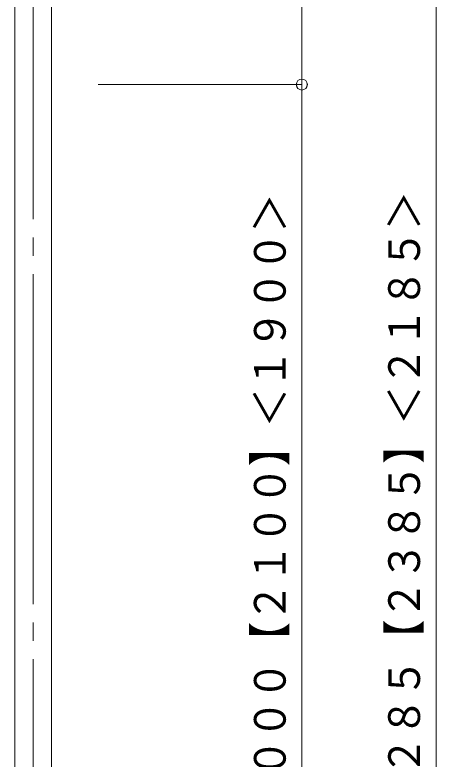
# Model space of a CAD drawing. Units: millimetres on the paper. Extents: x -305 to 305, y -152 to 152.
# Drawn here: x -193.43 to -170.43, y 60.98 to 101.56 of the extents above; entities that cross this region are included whole.
import ezdxf
from ezdxf.enums import TextEntityAlignment as Align

# ---------------------------------------------------------------- set-up
doc = ezdxf.new("R2010")
doc.units = ezdxf.units.MM
doc.linetypes.add('LONG_CHAIN', pattern=[21, 18, -1, 1, -1])
doc.layers.add('0-0_0', color=7, linetype='Continuous', lineweight=9)
doc.layers.add('0-1_VIEW0001', color=7, linetype='Continuous', lineweight=9)
doc.styles.add('ＭＳ ゴシック', font='')
doc.styles.get('ＭＳ ゴシック').set_extended_font_data('MS Gothic')

# ---------------------------------------------------------------- blocks, each defined once
blk = doc.blocks.new('_ORIGIN')
at = {"layer": '0-0_0'}
blk.add_line((0, 0), (-1, 0), dxfattribs=at)
blk.add_circle((0, 0), 0.5, dxfattribs=at)

msp = doc.modelspace()

# ---------------------------------------------------------------- linework, layer by layer
at = {"layer": '0-0_0'}
for p, q in [((-177.757, 98.358), (-177.757, 107.158)), ((-170.425, 32.191), (-170.425, 107.158)), ((-188.885, 97.758), (-177.757, 97.758)), ((-187.885, 97.758), (-177.758, 97.758)), ((-177.758, 31.691), (-177.758, 97.158))]:
    msp.add_line(p, q, dxfattribs=at)
at = {"layer": '0-1_VIEW0001'}
for p, q in [((-193.425, 108.425), (-193.425, 25.025)), ((-191.425, 108.425), (-191.425, 25.025)), ((-191.425, 108.425), (-191.425, 25.025))]:
    msp.add_line(p, q, dxfattribs=at)
at = {"layer": '0-1_VIEW0001', "linetype": 'LONG_CHAIN'}
msp.add_line((-192.425, 108.425), (-192.425, 14.761), dxfattribs=at)

# ---------------------------------------------------------------- block references
at = {"layer": '0-0_0', "xscale": 0.6, "yscale": 0.6}
for p, rotation in [((-177.757, 97.758), 270), ((-177.758, 97.758), 90)]:
    msp.add_blockref('_ORIGIN', p, dxfattribs=dict(at, rotation=rotation))

# ---------------------------------------------------------------- texts
at = {"layer": '0-0_0', "style": 'ＭＳ ゴシック', "width": 0.9}
for s, p in [('据付必要寸法\u3000２２８５【２３８５】＜２１８５＞', (-170.787, 43.104)), ('バスルーム天井高\u3000２０００【２１００】＜１９００＞', (-178.12, 38.724))]:
    msp.add_text(s, height=1.73, rotation=90, dxfattribs=at).set_placement(p, align=Align.BOTTOM_LEFT)

doc.saveas('drawing.dxf')
